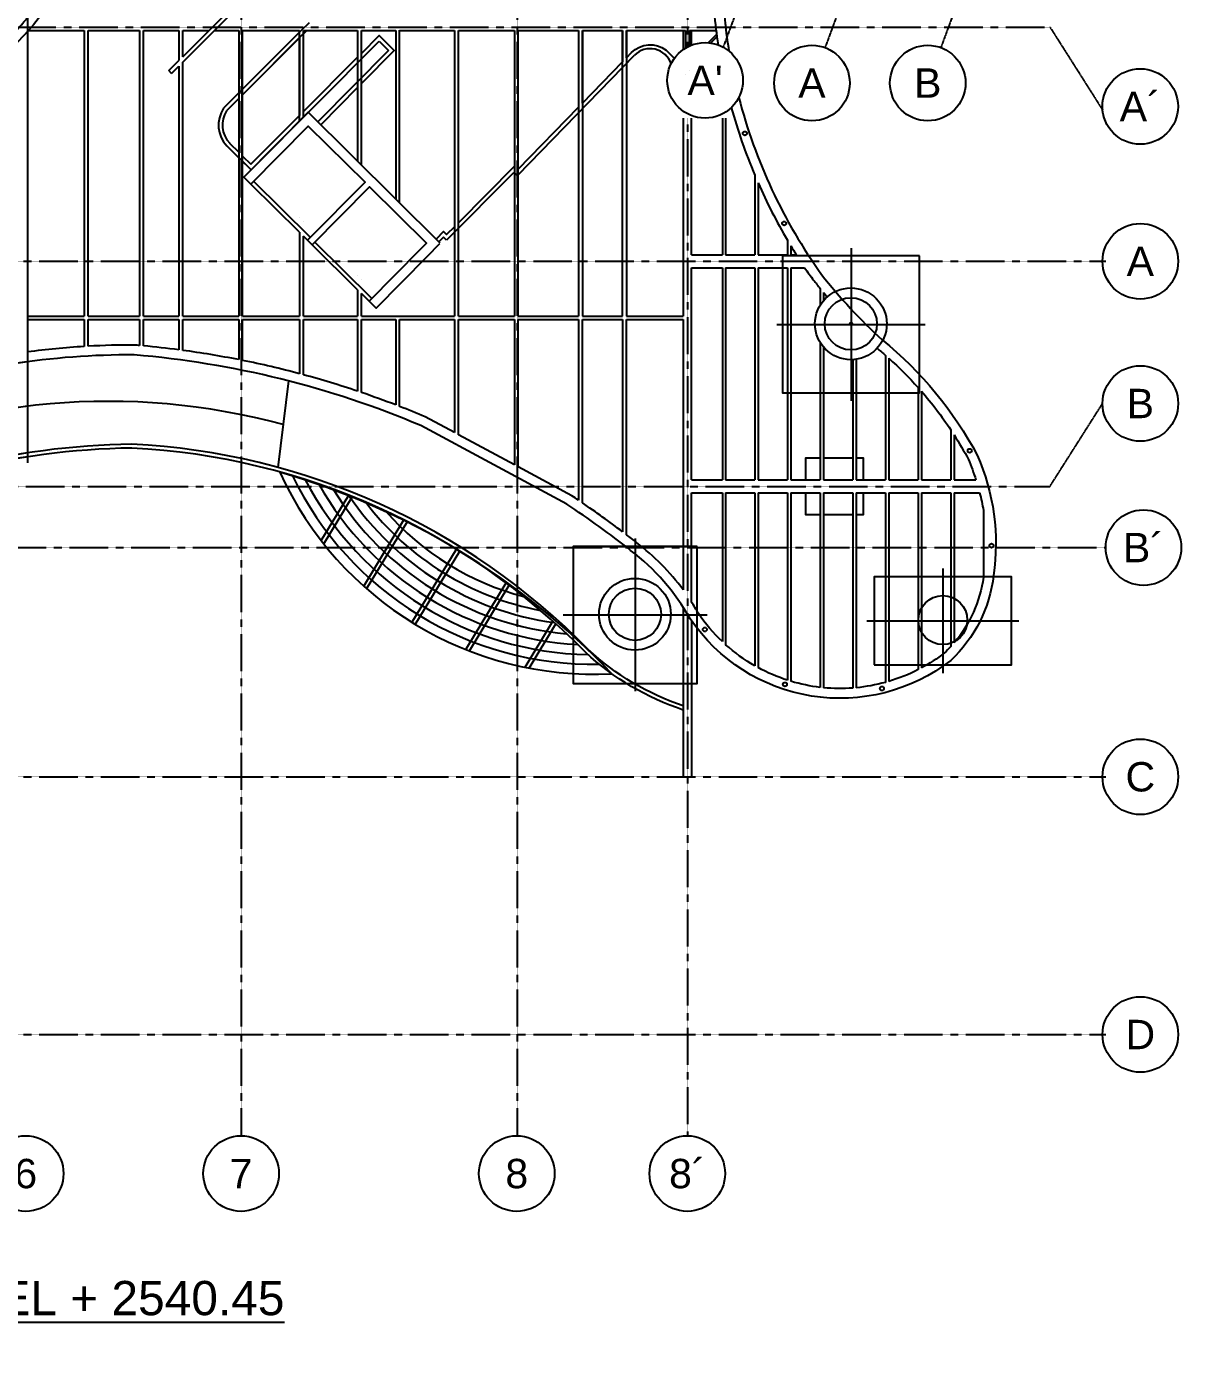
# Model space of a CAD drawing. Header units: millimetres. Extents: x -59786 to 1889966, y -10432 to 69447.
# Drawn here: x 127725 to 163103, y -10432 to 30564 of the extents above; entities that cross this region are included whole.
import ezdxf
from ezdxf.enums import TextEntityAlignment as Align

# ---------------------------------------------------------------- set-up
doc = ezdxf.new("R2010")
doc.units = ezdxf.units.MM
doc.header["$LTSCALE"] = 0.2
doc.linetypes.add('CENTER', pattern=[50.8, 31.75, -6.35, 6.35, -6.35])
for name, color, linetype in [('EE-5', 7, 'Continuous'), ('EE-TEXTO 1', 4, 'Continuous'), ('EE-TEXTO 2', 2, 'Continuous'), ('SIM-CONCRETO', 8, 'Continuous'), ('SIM-COTAS', 1, 'Continuous'), ('SIM-EJES', 8, 'CENTER')]:
    doc.layers.add(name, color=color, linetype=linetype)
doc.styles.add('ARIAL EE', font='arial.ttf')

# ---------------------------------------------------------------- blocks, each defined once
blk = doc.blocks.new('ITEM_1')
at = {"layer": 'EE-5'}
blk.add_circle((0, 0), 3.86, dxfattribs=at)
at = {"layer": 'EE-TEXTO 1', "style": 'ARIAL EE', "flags": 4}
blk.add_attdef('EJE', text='', height=3, dxfattribs=at).set_placement((0, 0), align=Align.MIDDLE_CENTER)
blk = doc.blocks.new('TÍTULO')
at = {"layer": 'EE-TEXTO 1', "style": 'ARIAL EE'}
blk.add_attdef('%%UVISTAENPLANTA', text='', height=3.5, dxfattribs=at).set_placement((-0.54, 3.5), align=Align.CENTER)
at = {"layer": 'EE-TEXTO 2', "style": 'ARIAL EE'}
for tag, p in [('SUBTITULO', (-0.77, -1.27)), ('ESCALA1:100', (-0.32, -5.15))]:
    blk.add_attdef(tag, text='', height=2, dxfattribs=at).set_placement(p, align=Align.CENTER)

msp = doc.modelspace()

# ---------------------------------------------------------------- linework, layer by layer
at = {"layer": 'SIM-CONCRETO', "ltscale": 3}
for p, q in [((132502.769, 29646.077), (136025.42, 33169.196)), ((132502.769, 29476.363), (136110.323, 33084.393)), ((127749.824, 30845.972), (127749.824, 20292.631)), ((127749.585, 30448.748), (127749.585, 21690.325)), ((129482.769, 30448.748), (129482.77, 21690.325)), ((129602.769, 21690.325), (129602.769, 30448.748)), ((131182.769, 30448.748), (131182.77, 21690.325)), ((131302.769, 21690.325), (131302.769, 30448.748)), ((132382.769, 30448.748), (132382.769, 29526.061)), ((132502.769, 29646.077), (132502.769, 30448.748)), ((136135.119, 30448.913), (133754.856, 28065.812)), ((134219.585, 30448.748), (134219.585, 21690.325)), ((134339.585, 30448.748), (136082.769, 30448.748)), ((134339.585, 21690.325), (134339.585, 30448.748)), ((136220.022, 30364.11), (134339.585, 28481.431)), ((136082.769, 27673.581), (136082.769, 30448.748)), ((136135.119, 30448.913), (136384.821, 30698.913)), ((136202.769, 27794.542), (136202.769, 30448.748)), ((136202.769, 27965.231), (136202.769, 30346.837)), ((137860.101, 30448.913), (137860.101, 29627.15)), ((137860.101, 30448.748), (137860.101, 26444.395)), ((137980.101, 29747.482), (137980.101, 30448.913)), ((137980.101, 26325.322), (137980.101, 30448.748)), ((139030.276, 30448.913), (139030.276, 25287.266)), ((139030.277, 30448.748), (139030.277, 25283.26)), ((139150.276, 25164.187), (139150.276, 30457.949)), ((139150.276, 25168.402), (139150.276, 30448.913)), ((140830.887, 30448.913), (140830.887, 24436.527)), ((140830.887, 30448.748), (140830.887, 21690.325)), ((140950.887, 24557.712), (140950.887, 30448.913)), ((140950.887, 21690.325), (140950.887, 30448.748)), ((142667.702, 30448.913), (142667.702, 26291.489)), ((142667.702, 30448.748), (142667.702, 21690.325)), ((142787.702, 26200.412), (142787.702, 30448.913)), ((142787.702, 21690.325), (142787.702, 30448.748)), ((144630.887, 30448.913), (144630.887, 28098.373)), ((144630.887, 30448.748), (144630.887, 21690.325)), ((144750.887, 28221.939), (144750.887, 30448.913)), ((144750.887, 30448.748), (144750.887, 21690.325)), ((145980.888, 30448.913), (145980.888, 29488.493)), ((145980.888, 21690.325), (145980.888, 30448.748)), ((146100.888, 29612.059), (146100.888, 30448.913)), ((146100.888, 30448.748), (146100.888, 21690.325)), ((147913.004, 30448.913), (147913.004, 29911.21)), ((148033.004, 30448.913), (148850.339, 30444.976)), ((148033.004, 29974.48), (148033.004, 30448.913)), ((148090.887, 30448.748), (148850.544, 30444.368)), ((148091.666, 29999.215), (148091.72, 30448.743)), ((134598.248, 26177.165), (138523.784, 30122.73)), ((136082.769, 30226.694), (136082.769, 27844.899)), ((138523.784, 30122.73), (138815.119, 29834.246)), ((148865.243, 30328.441), (148617.191, 30078.166)), ((132075.865, 29219.116), (132382.769, 29526.061)), ((138815.119, 29834.246), (136648.696, 27646.441)), ((137980.101, 29577.54), (137980.101, 29577.542)), ((142787.702, 26028.166), (146344.06, 29690.212)), ((146100.888, 29612.059), (146257.974, 29773.813)), ((147237.54, 29754.188), (147354.618, 29639.82)), ((132161.125, 29134.673), (132075.865, 29219.116)), ((132161.125, 29134.673), (132382.769, 29356.347)), ((132382.769, 29356.347), (132382.77, 21690.325)), ((132502.769, 21690.325), (132502.769, 29476.363)), ((137860.101, 29457.209), (137860.101, 29457.208)), ((144750.887, 28221.939), (145980.888, 29488.493)), ((145980.888, 29316.247), (145980.888, 29316.246)), ((146100.888, 29439.812), (146100.888, 29439.813)), ((147913.004, 29113.373), (147913.004, 29113.372)), ((148033.004, 29234.447), (148033.004, 29234.449)), ((137860.101, 28699.257), (136733.878, 27561.918)), ((137860.101, 28699.257), (137860.101, 26446.36)), ((137980.101, 26327.496), (137980.101, 28820.441)), ((134219.585, 28361.288), (133848.478, 27989.738)), ((134219.585, 28361.288), (134219.585, 26720.994)), ((134339.585, 26602.166), (134339.585, 28481.431)), ((142787.702, 26200.412), (144630.887, 28098.373)), ((144630.887, 27926.128), (144630.887, 27926.126)), ((144750.887, 28049.692), (144750.887, 28049.694)), ((136082.769, 27674.958), (136082.769, 27674.956)), ((136202.769, 27795.289), (136202.769, 27795.29)), ((148090.887, 23574.739), (148091.395, 27763.881)), ((149041.395, 27763.881), (149040.887, 23574.739)), ((149140.887, 27763.881), (149140.887, 23574.739)), ((133857.376, 26910.788), (134598.24, 26177.156)), ((133941.812, 26996.056), (134219.585, 26720.994)), ((134339.585, 26602.166), (134593.11, 26351.115)), ((134678.378, 26266.679), (134682.675, 26262.424)), ((136415.725, 24104.556), (134674.941, 25828.646)), ((142636.982, 26089.918), (140590.487, 24023.206)), ((142636.982, 26089.918), (142776.18, 26016.303)), ((142787.702, 26028.166), (142787.702, 26028.167)), ((150034.899, 26012.881), (150034.899, 23574.739)), ((136082.77, 24265.425), (134590.498, 25743.385)), ((150134.899, 25781.099), (150134.899, 23574.739)), ((136082.77, 24707.111), (136082.77, 24706.862)), ((136082.77, 24265.425), (136082.77, 21690.325)), ((136202.769, 24587.965), (136202.769, 24588.283)), ((140674.296, 24109.095), (140830.887, 24267.234)), ((140830.887, 24265.981), (140830.887, 24265.979)), ((140950.887, 24387.164), (140950.887, 24387.166)), ((136202.769, 21690.325), (136202.769, 24146.576)), ((136331.282, 24019.295), (136202.769, 24146.576)), ((137860.101, 22505.283), (136473.328, 23878.5)), ((138299.279, 22239.276), (136557.763, 23963.769)), ((140498.066, 24114.727), (140354.112, 23969.652)), ((140590.487, 24023.206), (140498.066, 24114.727)), ((151040.887, 24017.836), (151040.887, 23574.739)), ((151140.887, 23851.093), (151140.887, 23574.739)), ((148090.887, 23574.739), (149040.887, 23574.739)), ((149140.887, 23574.739), (150034.899, 23574.739)), ((150134.899, 23574.739), (151040.887, 23574.739)), ((151140.887, 23574.739), (151300.715, 23574.739)), ((152984.654, 23776.79), (152984.654, 19102.01)), ((148090.887, 23174.739), (149040.887, 23174.739)), ((149040.887, 23174.739), (149040.887, 16674.736)), ((149140.887, 23174.739), (150034.899, 23174.739)), ((149140.887, 23174.739), (149140.887, 16674.736)), ((150034.899, 23174.739), (150034.899, 16674.736)), ((150134.899, 23174.739), (151040.887, 23174.739)), ((150134.899, 23174.739), (150134.899, 16674.736)), ((151040.887, 23174.739), (151040.887, 16674.736)), ((151140.887, 23174.739), (151562.05, 23174.739)), ((151140.887, 23174.739), (151140.887, 16674.736)), ((137860.101, 22947.129), (137860.101, 22945.869)), ((137980.101, 22826.972), (137980.101, 22828.301)), ((137860.101, 22505.283), (137860.101, 21690.325)), ((137980.101, 21690.325), (137980.101, 22386.456)), ((138214.844, 22154.007), (137980.101, 22386.456)), ((152040.887, 22541.842), (152040.887, 22032.023)), ((152140.887, 22419.99), (152140.887, 22170.306)), ((127749.585, 21690.325), (129482.77, 21690.325)), ((127749.585, 21590.325), (127749.585, 20597.513)), ((127749.585, 21590.325), (129482.77, 21590.325)), ((129482.77, 21590.325), (129482.77, 20764.652)), ((129602.769, 21690.325), (131182.77, 21690.325)), ((129602.769, 20771.506), (129602.769, 21590.325)), ((129602.769, 21590.325), (131182.77, 21590.325)), ((131182.77, 21590.325), (131182.77, 20793.664)), ((131302.769, 21690.325), (132382.77, 21690.325)), ((131302.769, 20782.752), (131302.769, 21590.325)), ((131302.769, 21590.325), (132382.77, 21590.325)), ((132382.77, 21590.325), (132382.77, 20661.817)), ((132502.769, 21690.325), (134219.585, 21690.325)), ((132502.769, 20645.843), (132502.769, 21590.325)), ((132502.769, 21590.325), (134219.585, 21590.325)), ((134219.585, 21590.325), (134219.585, 20360.928)), ((134339.585, 21690.325), (136082.77, 21690.325)), ((134339.585, 20337.029), (134339.585, 21590.325)), ((134339.585, 21590.325), (136082.77, 21590.325)), ((136082.77, 21590.325), (136082.77, 19929.641)), ((136202.769, 21690.325), (137860.101, 21690.325)), ((136202.769, 19897.383), (136202.769, 21590.325)), ((136202.769, 21590.325), (137860.101, 21590.325)), ((137860.101, 21590.325), (137860.101, 19394.445)), ((137980.101, 21690.325), (140830.887, 21690.325)), ((137980.101, 19353.784), (137980.101, 21590.325)), ((137980.101, 21590.325), (139030.277, 21590.325)), ((139030.277, 21590.325), (139030.277, 18972.639)), ((139150.276, 18926.145), (139150.276, 21590.325)), ((139150.276, 21590.325), (140830.887, 21590.325)), ((140830.887, 21590.325), (140830.887, 18124.453)), ((140950.887, 21690.325), (142667.702, 21690.325)), ((140950.887, 18059.894), (140950.887, 21590.325)), ((140950.887, 21590.325), (142667.702, 21590.325)), ((142667.702, 21590.325), (142667.703, 17136.267)), ((142787.702, 21690.325), (144630.887, 21690.325)), ((142787.702, 17071.709), (142787.702, 21590.325)), ((142787.702, 21590.325), (144630.887, 21590.325)), ((144630.887, 21590.325), (144630.887, 16053.051)), ((144750.887, 21690.325), (145980.888, 21690.325)), ((144750.887, 15971.59), (144750.887, 21590.325)), ((144750.887, 21590.325), (145980.888, 21590.325)), ((145980.888, 21590.325), (145980.888, 15086.276)), ((146100.888, 21690.325), (147840.887, 21690.325)), ((146100.888, 14994.776), (146100.888, 21590.325)), ((146100.888, 21590.325), (147840.887, 21590.325)), ((150714.852, 21439.4), (155254.457, 21439.4)), ((152040.887, 20885.015), (152040.887, 16674.736)), ((152140.887, 20746.733), (152140.887, 16674.736)), ((127749.824, 20292.631), (127749.824, 17198.676)), ((153040.887, 20360.231), (153040.887, 16674.736)), ((153140.887, 20370.415), (153140.887, 16674.736)), ((154040.887, 20490.654), (154040.887, 16674.736)), ((154140.887, 20402.635), (154140.887, 16674.736)), ((135748.712, 19706.931), (135422.405, 17057.441)), ((155040.887, 19504.793), (155040.887, 16674.736)), ((155140.887, 19391.548), (155140.887, 16674.736)), ((156040.887, 18209.067), (156040.887, 16674.736)), ((156140.887, 18055.21), (156140.887, 16674.736)), ((148090.887, 16674.736), (149040.887, 16674.736)), ((149140.887, 16674.736), (150034.899, 16674.736)), ((150134.899, 16674.736), (151040.887, 16674.736)), ((151140.887, 16674.736), (152040.887, 16674.736)), ((152140.887, 16674.736), (153040.887, 16674.736)), ((153140.887, 16674.736), (154040.887, 16674.736)), ((154140.887, 16674.736), (155040.887, 16674.736)), ((155140.887, 16674.736), (156040.887, 16674.736)), ((156140.887, 16674.736), (156809.261, 16674.736)), ((136746.656, 14815.21), (137591.674, 16207.204)), ((136825.811, 14714.354), (137704.777, 16162.27)), ((148090.887, 16274.736), (149040.887, 16274.736)), ((149040.887, 16274.736), (149040.887, 11716.537)), ((149140.887, 16274.736), (150034.899, 16274.736)), ((149140.887, 16274.736), (149140.887, 11624.246)), ((150034.899, 16274.736), (150034.899, 10976.698)), ((150134.899, 16274.736), (151040.887, 16274.736)), ((150134.899, 16274.736), (150134.899, 10920.704)), ((151040.887, 16274.736), (151040.887, 10531.951)), ((151140.887, 16274.736), (152040.887, 16274.736)), ((151140.887, 16274.736), (151140.887, 10500.889)), ((152040.887, 16274.736), (152040.887, 10315.247)), ((152140.887, 16274.736), (153040.887, 16274.736)), ((152140.887, 16274.736), (152140.887, 10304.601)), ((153040.887, 16274.736), (153040.887, 10295.141)), ((153140.887, 16274.736), (154040.887, 16274.736)), ((153140.887, 16274.736), (153140.887, 10303.663)), ((154040.887, 16274.736), (154040.887, 10469.286)), ((154140.887, 16274.736), (155040.887, 16274.736)), ((154140.887, 16274.736), (154140.887, 10497.967)), ((155040.887, 16274.736), (155040.887, 10859.397)), ((155140.887, 16274.736), (156040.887, 16274.736)), ((155140.887, 16274.736), (155140.887, 10912.133)), ((156040.887, 16274.736), (156040.887, 11567.756)), ((156140.887, 16274.736), (156924.563, 16274.736)), ((156140.887, 16274.736), (156140.887, 11680.556)), ((157040.887, 15738.842), (157040.887, 13689.987)), ((138049.317, 13416.629), (139284.532, 15451.391)), ((138140.629, 13335.799), (139391.983, 15397.146)), ((146366.852, 14874.638), (146366.852, 10199.857)), ((139528.352, 12308.588), (140890.689, 14552.758)), ((139630.93, 12246.317), (140993.268, 14490.487)), ((155797.612, 13960.978), (155797.612, 10755.8)), ((141175.09, 11476.802), (142414.216, 13518.007)), ((141288.412, 11432.23), (142510.581, 13445.5)), ((147840.887, 12749.016), (147840.887, 7574.739)), ((142996.308, 10932.438), (143850.682, 12339.843)), ((144160.689, 12537.248), (148573.015, 12537.248)), ((148090.887, 12365.225), (148090.887, 7574.739)), ((153466.511, 12358.389), (158128.713, 12358.389)), ((143121.705, 10907.755), (143941.345, 12257.943))]:
    msp.add_line(p, q, dxfattribs=at)
msp.add_lwpolyline([(129363.553, 32813.886, -0.176589979), (123961.098, 27669.037), (119666.448, 37090.394), (123025.771, 39178.669)], format="xyb", close=True, dxfattribs=at)
for points in [[(148961.356, 35426.986, 0.058920586), (148732.709, 31999.721, 0.030140613), (148910.291, 30007.372)], [(149268.797, 35438.301, 0.060161245), (149032.489, 32011.679, 0.023861884), (149160.08, 30371.628, 0.020182928)], [(107994.838, 31593.632, 0.066454589), (110555.451, 29044.763, 0.107204574), (115409.808, 26760.62, 0.227931021), (125846.773, 29045.048, 0.021499281), (127447.718, 30498.421, 0.010732759), (127749.824, 30845.972)], [(148850.544, 30444.368, 0.001759228), (148865.243, 30328.441, 0.001759228)], [(149122.953, 30698.748, 0.013648135), (149244.023, 29816.999, 0.009594399)], [(146100.888, 29612.059), (146258.356, 29774.207, -0.378875358), (147316.193, 29845.109), (147571.599, 29595.615)], [(149543.888, 28397.866, 0.092559654), (152078.989, 22975.36, 0.042016173), (153938.174, 20968.795, -0.1001558), (156852.06, 17432.392, -0.141028771), (157350.069, 13744.649, -0.178384045), (156039.138, 11140.579, -0.433334405), (148053.48, 12419.891, 0.103781809), (146228.449, 14515.778, 0.02020877), (144270.715, 15933.206), (139801.825, 18337.417, 0.079325261), (131020.052, 20506.612, 0.040043891), (127268.67, 20224.756)], [(149315.698, 28088.759, 0.033110578), (150034.899, 26012.881)], [(150134.899, 25781.099, 0.029871193), (151040.887, 24017.836, 0.029871193)], [(151140.887, 23851.093, 0.004335699), (151300.715, 23574.739, 0.00451982)], [(151562.05, 23174.739, 0.007533343), (151838.779, 22795.536, 0.004883524), (152040.887, 22541.842, 0.004883524)], [(152140.887, 22419.99, 0.002648118), (152253.828, 22285.153, 0.002648118)], [(129482.77, 20764.652, 0.018281635), (127749.585, 20597.513, 0.018281635)], [(131182.77, 20793.664, 0.001292996), (131033.4, 20806.545, 0.015023488), (129602.769, 20771.506, 0.015023488)], [(132382.77, 20661.817, 0.009373336), (131302.769, 20782.752, 0.009373336)], [(134219.585, 20360.928, 0.015012308), (132502.769, 20645.843, 0.015012308)], [(153783.549, 20707.793, -0.007481153), (154040.887, 20490.654)], [(127749.824, 20292.631, 0.098108458), (119103.418, 17324.427, -0.134927388), (113972.317, 16280.954, 0.201516065), (106538.843, 14028.775, -0.090532064), (102777.063, 12358.988, 0.181110932), (99096.991, 10148.288, 0.181110932)], [(136082.77, 19929.641, 0.015442616), (134339.585, 20337.029, 0.015442616)], [(154140.887, 20402.635, -0.028266673), (155040.887, 19504.793, -0.028266673)], [(137860.101, 19394.445, 0.01494039), (136202.769, 19897.383, 0.01494039)], [(139030.277, 18972.639, 0.009636038), (137980.101, 19353.784, 0.009636038)], [(155140.887, 19391.548, -0.033051421), (156040.887, 18209.067, -0.033051421)], [(135584.096, 18370.309, 0.177377449), (121510.703, 17143.522)], [(127749.824, 18933.278, 0.079509432), (121510.943, 17143.522)], [(140830.887, 18124.453), (139931.684, 18608.214, 0.007275976), (139150.276, 18926.145, 0.007275976)], [(156140.887, 18055.21, -0.019412861), (156581.966, 17301.318, -0.023942382), (156809.261, 16674.736, -0.024472845)], [(147840.887, 9748.113, -0.10486898), (144929.873, 11475.842, 0.18858749), (130949.046, 17770.471, 0.115921894), (120482.15, 15138.431, 0.069812543), (111506.323, 8391.537)], [(147840.887, 9621.518, -0.10620373), (144846.279, 11389.695, 0.188576488), (130946.962, 17650.424, 0.115861125), (120538.754, 15032.607, 0.069050536), (111676.527, 8391.537, 0.069050536)], [(127749.824, 17502.21, 0.081532594), (120482.389, 15138.431, 0.069812543), (111506.562, 8391.537)], [(127767.965, 17383.589, 0.081514584), (120538.993, 15032.607, 0.069050536), (111676.766, 8391.537, 0.069050536)], [(135481.355, 16910.28, 0.308207637), (145653.2, 10735.396, 0.133043691), (135481.355, 16910.28)], [(144630.887, 16053.051, 0.002049462), (144425.068, 16190.825), (142787.702, 17071.709)], [(156924.563, 16274.736, -0.023518281), (157040.887, 15738.842, -0.023926443)], [(145980.888, 15086.276, 0.012542186), (144750.887, 15971.59, 0.012542186)], [(147840.887, 13303.736, 0.072389579), (146411.773, 14753.266, 0.003257564), (146100.888, 14994.776, 0.003257564)], [(157040.887, 13689.987, -0.143459168), (156140.887, 11680.556, -0.143459168)], [(149040.887, 11716.537, -0.054052288), (148309.009, 12577.583, 0.014977181), (148090.887, 12940.315, 0.014977181)], [(150034.899, 10976.698, -0.052793307), (149140.887, 11624.246, -0.052793307)], [(156040.887, 11567.756, -0.017836271), (155844.42, 11369.25, -0.040077516), (155140.887, 10912.133, -0.040077516)], [(151040.887, 10531.951, -0.047122446), (150134.899, 10920.704, -0.047122446)], [(155040.887, 10859.397, -0.046353839), (154140.887, 10497.967, -0.046353839)], [(152040.887, 10315.247, -0.043910738), (151140.887, 10500.889, -0.043910738)], [(153040.887, 10295.141, -0.043004388), (152140.887, 10304.601, -0.043004388)], [(154040.887, 10469.286, -0.043726825), (153140.887, 10303.663, -0.043726825)]]:
    msp.add_lwpolyline(points, format="xyb", dxfattribs=at)
for points in [[(127749.585, 30448.748), (129482.769, 30448.748)], [(127749.585, 30448.748), (129482.769, 30448.748)], [(129602.769, 30448.748), (131182.769, 30448.748)], [(129602.769, 30448.748), (131182.769, 30448.748)], [(131302.769, 30448.748), (132382.769, 30448.748)], [(132502.769, 30448.748), (133305.334, 30448.748)], [(133475.026, 30448.748), (134219.585, 30448.748)], [(136304.723, 30448.913), (136202.769, 30346.837)], [(136202.769, 30448.748), (137860.101, 30448.748)], [(136304.723, 30448.913), (137860.101, 30448.913)], [(137980.101, 30448.913), (139030.276, 30448.913)], [(137980.101, 30448.748), (139030.277, 30448.748)], [(139150.276, 30448.913), (140830.887, 30448.913)], [(139150.276, 30448.748), (140830.887, 30448.748)], [(140950.887, 30448.913), (142667.702, 30448.913)], [(140950.887, 30448.748), (142667.702, 30448.748)], [(142787.702, 30448.913), (144630.887, 30448.913)], [(142787.702, 30448.748), (144630.887, 30448.748)], [(144750.887, 30448.913), (145980.888, 30448.913)], [(144750.887, 30448.748), (145980.888, 30448.748)], [(146100.888, 30448.913), (147913.004, 30448.913)], [(146100.888, 30448.748), (147840.887, 30448.748)], [(147840.887, 30448.748), (147840.887, 30448.748), (147840.887, 29863.842)], [(136082.769, 30226.694), (134339.585, 28481.431)], [(137980.101, 29747.482), (138523.251, 30292.136), (138984.823, 29835.079), (137980.101, 28820.441)], [(148700.271, 30078.166), (148875.05, 30254.511)], [(136202.769, 27965.231), (137860.101, 29627.15)], [(140394.692, 23929.385), (136349.939, 27942.891), (134377.162, 25954.307), (134590.311, 25743.197), (136350.27, 27520.197), (138090.341, 25795.718), (136331.282, 24019.295), (136473.382, 23878.555), (138232.456, 25654.994), (139973.558, 23930.929), (139779.689, 23735.586), (138214.844, 22154.007), (138428.111, 21942.794), (139992.793, 23524.429), (140384.257, 23920.135)], [(140394.692, 23929.385), (136349.939, 27942.891), (134377.162, 25954.307), (134590.311, 25743.197), (136350.27, 27520.197), (138090.341, 25795.718), (136331.282, 24019.295), (136473.382, 23878.555), (138232.456, 25654.994), (139973.558, 23930.929), (139779.689, 23735.586), (138214.844, 22154.007), (138428.111, 21942.794), (139992.793, 23524.429), (140384.257, 23920.135)], [(134593.11, 26351.115), (136082.769, 27844.899)], [(147840.887, 27763.881), (147840.887, 21690.325)], [(134339.585, 26433.286), (134508.374, 26266.145)], [(142667.702, 26291.489), (140950.887, 24557.712)], [(140830.887, 24436.527), (140589.655, 24192.911), (140497.321, 24284.344), (140268.93, 24054.175)], [(148090.887, 16674.736), (148090.887, 23174.739)], [(148090.887, 16674.736), (148090.887, 23174.739)], [(147840.887, 21590.325), (147840.887, 13303.736)], [(147840.887, 21590.325), (147840.887, 13303.736)], [(142667.703, 17136.267), (140950.887, 18059.894)], [(151602.784, 16674.736), (151602.784, 17349.736), (152040.887, 17349.736)], [(152140.887, 17349.736), (153040.887, 17349.736)], [(153140.887, 17349.736), (153352.784, 17349.736), (153352.784, 16674.736)], [(148090.887, 12940.315), (148090.887, 16274.736)], [(148090.887, 12940.315), (148090.887, 16274.736)], [(152040.887, 15599.736), (151602.784, 15599.736), (151602.784, 16274.736)], [(153352.784, 16274.736), (153352.784, 15599.736), (153140.887, 15599.736)], [(153040.887, 15599.736), (152140.887, 15599.736)]]:
    msp.add_lwpolyline(points, dxfattribs=at)
for points in [[(155084.654, 23539.4), (150884.654, 23539.4), (150884.654, 19339.4), (155084.654, 19339.4)], [(148266.852, 14637.248), (144466.852, 14637.248), (144466.852, 10437.248), (148266.852, 10437.248)], [(153697.612, 11008.389), (157897.612, 11008.389), (157897.612, 13708.389), (153697.612, 13708.389)]]:
    msp.add_lwpolyline(points, close=True, dxfattribs=at)
for centre, radius in [((149729.049, 27294.457), 62.5), ((150934.302, 24535.559), 62.5), ((152979.553, 21458.519), 1100), ((152979.553, 21458.519), 800), ((152979.553, 21458.519), 37.751), ((156622.91, 17569.03), 62.5), ((157287.684, 14659.264), 62.5), ((146361.991, 12556.462), 1100), ((146361.991, 12556.462), 800), ((155797.291, 12377.635), 750), ((148504.247, 12089.25), 62.5), ((150958.51, 10406.46), 62.5), ((153931.666, 10281.827), 62.5)]:
    msp.add_circle(centre, radius, dxfattribs=at)
for centre, radius, start, end in [((146827.343, 29211.844), 679.999, 18.5865406, 135.292849), ((134527.145, 27552.298), 927.43, 146.3790722, 223.7654592), ((134527.145, 27552.298), 807.43, 147.1958906, 223.7654592), ((145100.195, 21289.883), 10268.965, 205.9197494, 270.9629281), ((145100.195, 21289.883), 9968.965, 207.5462793, 268.9512394), ((145100.195, 21289.883), 9668.965, 209.4023148, 267.0264309), ((145100.195, 21289.883), 9368.965, 211.5483898, 264.880356), ((145100.195, 21289.883), 9068.965, 214.0773251, 262.3514207), ((145100.195, 21289.883), 8768.965, 217.1464667, 259.2822791), ((145100.195, 21289.883), 8468.965, 221.0707591, 255.3579867)]:
    msp.add_arc(centre, radius, start, end, dxfattribs=at)
at = {"layer": 'SIM-EJES'}
for p, q in [((134299.887, 67099.793), (134299.887, -3429.792)), ((142748.004, 67099.793), (142748.004, -3429.792)), ((147973.004, 67099.793), (147973.004, 29945.093)), ((80070.066, 30554.846), (159079.106, 30554.846)), ((159079.106, 30554.846), (160692.669, 28013.56)), ((147973.004, 27763.881), (147973.004, -3429.792)), ((80073.638, 23374.739), (160789.098, 23374.739)), ((159079.106, 16474.736), (160692.669, 19016.021)), ((81656.429, 16474.736), (159079.106, 16474.736)), ((80170.066, 14599.91), (160789.098, 14599.91)), ((80073.638, 7574.739), (160789.098, 7574.739)), ((80073.638, -325.261), (160789.098, -325.261))]:
    msp.add_line(p, q, dxfattribs=at)
at = {"layer": 'SIM-EJES', "extrusion": (0.00016448, -0.000697472, 1)}
for p, q in [((153688.132, 42483.241, 7.792), (149065.121, 29937.277, 1.557)), ((156437.897, 41460.642, 6.626), (152187.016, 29924.568, 1.551)), ((159562.514, 40309.265, 5.309), (155735.899, 29924.568, 1.551))]:
    msp.add_line(p, q, dxfattribs=at)

# ---------------------------------------------------------------- block references
at = {"layer": 'EE-TEXTO 1'}
ref = msp.add_blockref('TÍTULO', (123091.305, -9978.511), dxfattribs=dict(at, xscale=300, yscale=300, zscale=300))
ref.add_attrib('ESCALA1:100', 'ESCALA 1:300', dxfattribs={"layer": 'EE-TEXTO 2', "height": 600, "style": 'ARIAL EE'}).set_placement((118564.409, -10423.411), align=Align.CENTER)
ref.add_attrib('%%UVISTAENPLANTA', '%%UPLANTA UBICACION ESCALERA NIVEL + 2540.45', dxfattribs={"height": 1050, "style": 'ARIAL EE'}).set_placement((118564.409, -8928.781), align=Align.CENTER)
at = {"layer": 'SIM-COTAS', "extrusion": (0.00016448, -0.000697472, 1)}
ref = msp.add_blockref('ITEM_1', (148511.759, 28921.033, 3.564), dxfattribs=dict(at, xscale=300.0000000000002, yscale=300.0000000000002, zscale=300.0000000000002, rotation=180))
ref.add_attrib('EJE', "A'", dxfattribs={"layer": 'EE-TEXTO 1', "extrusion": (-0.000597584, -0.000395493, 1), "height": 900, "rotation": 359.9999899, "style": 'ARIAL EE', "oblique": 360, "flags": 4}).set_placement((148511.334, 28921.248, -100.878), align=Align.MIDDLE_CENTER)
ref = msp.add_blockref('ITEM_1', (151786.921, 28838.805, 5.711), dxfattribs=dict(at, xscale=300.0000000000002, yscale=300.0000000000002, zscale=300.0000000000002, rotation=180))
ref.add_attrib('EJE', 'A', dxfattribs={"layer": 'EE-TEXTO 1', "extrusion": (-0.000597584, -0.000395493, 1), "height": 900, "rotation": 359.9999899, "style": 'ARIAL EE', "oblique": 360, "flags": 4}).set_placement((151786.497, 28839.019, -101.252), align=Align.MIDDLE_CENTER)
ref = msp.add_blockref('ITEM_1', (155335.804, 28838.805, 6.295), dxfattribs=dict(at, xscale=300.0000000000002, yscale=300.0000000000002, zscale=300.0000000000002, rotation=180))
ref.add_attrib('EJE', 'B', dxfattribs={"layer": 'EE-TEXTO 1', "extrusion": (-0.000597584, -0.000395493, 1), "height": 900, "rotation": 359.9999899, "style": 'ARIAL EE', "oblique": 360, "flags": 4}).set_placement((155335.379, 28839.018, -103.372), align=Align.MIDDLE_CENTER)
at = {"layer": 'SIM-COTAS'}
ref = msp.add_blockref('ITEM_1', (161846.241, 28120.021), dxfattribs=dict(at, xscale=300, yscale=300, zscale=300, rotation=180))
ref.add_attrib('EJE', 'A´', dxfattribs={"layer": 'EE-TEXTO 1', "height": 900, "style": 'ARIAL EE', "flags": 4}).set_placement((161845.841, 28120.284), align=Align.MIDDLE_CENTER)
ref = msp.add_blockref('ITEM_1', (161849.812, 23374.739), dxfattribs=dict(at, xscale=300, yscale=300, zscale=300, rotation=180))
ref.add_attrib('EJE', 'A', dxfattribs={"layer": 'EE-TEXTO 1', "height": 900, "style": 'ARIAL EE', "flags": 4}).set_placement((161849.412, 23375.001), align=Align.MIDDLE_CENTER)
ref = msp.add_blockref('ITEM_1', (161849.812, 19016.021), dxfattribs=dict(at, xscale=300, yscale=300, zscale=300, rotation=180))
ref.add_attrib('EJE', 'B', dxfattribs={"layer": 'EE-TEXTO 1', "height": 900, "style": 'ARIAL EE', "flags": 4}).set_placement((161849.412, 19016.284), align=Align.MIDDLE_CENTER)
ref = msp.add_blockref('ITEM_1', (161946.241, 14599.91), dxfattribs=dict(at, xscale=300, yscale=300, zscale=300, rotation=180))
ref.add_attrib('EJE', 'B´', dxfattribs={"layer": 'EE-TEXTO 1', "height": 900, "style": 'ARIAL EE', "flags": 4}).set_placement((161945.841, 14600.173), align=Align.MIDDLE_CENTER)
ref = msp.add_blockref('ITEM_1', (161849.812, 7574.739), dxfattribs=dict(at, xscale=300, yscale=300, zscale=300, rotation=180))
ref.add_attrib('EJE', 'C', dxfattribs={"layer": 'EE-TEXTO 1', "height": 900, "style": 'ARIAL EE', "flags": 4}).set_placement((161849.412, 7575.001), align=Align.MIDDLE_CENTER)
ref = msp.add_blockref('ITEM_1', (161849.812, -325.261), dxfattribs=dict(at, xscale=300, yscale=300, zscale=300, rotation=180))
ref.add_attrib('EJE', 'D', dxfattribs={"layer": 'EE-TEXTO 1', "height": 900, "style": 'ARIAL EE', "flags": 4}).set_placement((161849.412, -324.999), align=Align.MIDDLE_CENTER)
ref = msp.add_blockref('ITEM_1', (127693.071, -4586.915), dxfattribs=dict(at, xscale=300, yscale=300, zscale=300, rotation=180))
ref.add_attrib('EJE', '6', dxfattribs={"layer": 'EE-TEXTO 1', "height": 900, "style": 'ARIAL EE', "flags": 4}).set_placement((127692.671, -4586.652), align=Align.MIDDLE_CENTER)
ref = msp.add_blockref('ITEM_1', (134293.071, -4586.915), dxfattribs=dict(at, xscale=300, yscale=300, zscale=300, rotation=180))
ref.add_attrib('EJE', '7', dxfattribs={"layer": 'EE-TEXTO 1', "height": 900, "style": 'ARIAL EE', "flags": 4}).set_placement((134292.671, -4586.652), align=Align.MIDDLE_CENTER)
ref = msp.add_blockref('ITEM_1', (142741.189, -4586.915), dxfattribs=dict(at, xscale=300, yscale=300, zscale=300, rotation=180))
ref.add_attrib('EJE', '8', dxfattribs={"layer": 'EE-TEXTO 1', "height": 900, "style": 'ARIAL EE', "flags": 4}).set_placement((142740.789, -4586.652), align=Align.MIDDLE_CENTER)
ref = msp.add_blockref('ITEM_1', (147966.189, -4586.915), dxfattribs=dict(at, xscale=300, yscale=300, zscale=300, rotation=180))
ref.add_attrib('EJE', '8´', dxfattribs={"layer": 'EE-TEXTO 1', "height": 900, "style": 'ARIAL EE', "flags": 4}).set_placement((147965.789, -4586.652), align=Align.MIDDLE_CENTER)

doc.saveas('drawing.dxf')
